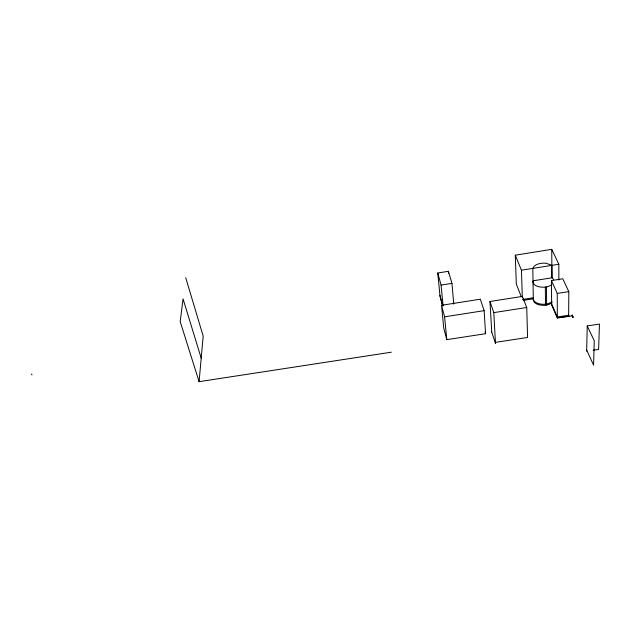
<?xml version="1.0" encoding="UTF-8"?>
<svg xmlns="http://www.w3.org/2000/svg" width="631" height="631" viewBox="0 0 631 631"><rect width="100%" height="100%" fill="white"/><g stroke="black" fill="none" stroke-linecap="round" stroke-linejoin="round"><path stroke-width="0.95" d="M568.634 316.305L568.815 291.625L562.773 278.784L551.447 280.574L551.636 304.962L557.331 318.048L568.799 316.281L568.807 315.216L557.331 316.991L551.628 303.913M572.183 315.918L572.191 314.853L572.853 317.377L572.183 315.918L559.105 317.464M573.145 317.488L573.161 316.423M586.672 351.199L587.216 325.935L599.45 324.066L598.614 349.4L593.101 350.229M391.378 352.185L199.096 381.676L203.182 336.094L185.703 277.679M553.639 279.722A10.53 5.868 -1.9 0 0 552.622 278.318L551.92 277.806L551.833 265.367L546.201 263.277A10.64 5.813 -2.2 0 0 534.212 266.132L532.816 268.396L533.313 299.441A10.38 5.931 -1.5 0 0 538.219 304.584C542.747 305.901 548.126 305.68 551.999 302.762M551.991 301.713C548.118 304.631 542.731 304.852 538.196 303.535A10.388 5.924 -1.5 0 1 533.29 298.392L533.479 297.737L522.381 299.473M551.865 284.62C547.905 287.515 542.486 287.768 537.88 286.506A10.53 5.868 -1.9 0 1 532.903 281.442L533.1 280.787L551.92 277.806M521.309 296.759L516.324 284.116L515.282 255.2L551.739 249.324L558.829 264.247L558.861 279.983M442.591 305.861L440.044 296.396L437.748 273.01L448.412 271.298L451.954 283.366L453.768 304.11M515.282 255.2L521.458 270.21L558.829 264.247M437.748 273.01L441.085 285.094L451.954 283.366M441.519 305.294L480.341 299.189L484.127 310.657L485.578 333.696L446.795 339.659L443.727 327.954L441.519 305.294L444.61 316.825L446.795 339.659M491.738 332.064L489.971 301.492L522.35 296.412L526.735 307.494L527.579 337.459L495.438 342.365M551.447 280.574L557.252 293.431L568.815 291.625M523.336 300.372L533.503 298.779M444.61 316.825L484.127 310.657M545.531 304.158L546.635 303.992M489.971 301.492L493.797 312.621L526.735 307.494M491.73 332.032L495.509 343.453M587.216 325.935L594.26 340.787L593.582 365.175L586.696 350.11M31.55 373.978L31.976 374.901M485.002 331.898L485.578 333.696M199.096 381.676L180.198 321.581L183.045 298.889L201.202 358.156M439.941 295.387L442.749 305.783M441.085 285.094L443.072 305.798M448.412 271.298L448.586 273.247M493.797 312.621L495.493 343.422M521.458 270.21L522.318 297.524M545.318 287.081L545.547 305.215M546.43 286.908L546.643 305.041M551.739 249.324L551.944 277.506M557.252 293.431L557.331 318.048"/></g></svg>
